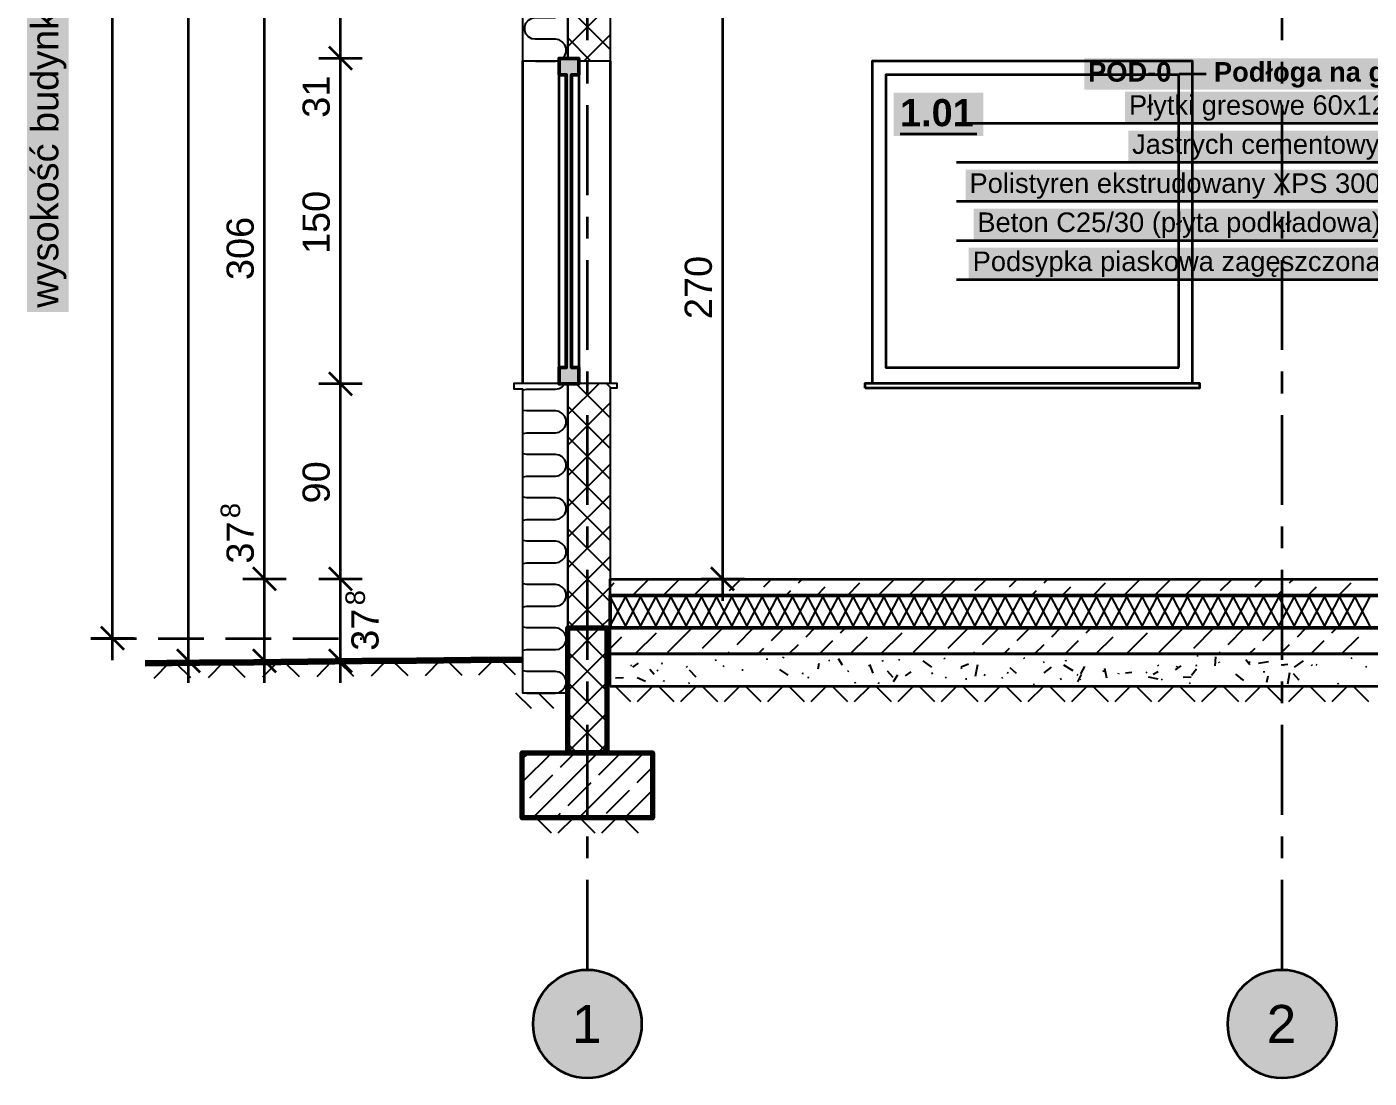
# Model space of a CAD drawing. Header units: metres. Extents: x -2.6 to 10.3, y -2.3 to 7.9.
# Drawn here: x -2.58 to 3.6, y -2.3 to 2.55 of the extents above; entities that cross this region are included whole.
import ezdxf

# ---------------------------------------------------------------- set-up
doc = ezdxf.new("R2010")
doc.units = ezdxf.units.M
doc.linetypes.add('KRESKOWA', pattern=[5.25, 4.2, -1.05])
doc.linetypes.add('PUNKTOWA', pattern=[10.5, 8.4, -1.05, 0, -1.05])
for name, color, linetype, lineweight in [('A-FUNDAMENTY', 7, 'Continuous', 50), ('A-KRESKOWANIE', 8, 'Continuous', 18), ('A-MASKA', 7, 'Continuous', 18), ('A-OPISY', 2, 'Continuous', 25), ('A-OSIE', 1, 'PUNKTOWA', 25), ('A-POMIESZCZENIA', 2, 'Continuous', 25), ('A-SCIANY-IZOL', 4, 'Continuous', 35), ('A-SCIANY-KONSTR', 7, 'Continuous', 50), ('A-SCIANY-WYK', 8, 'Continuous', 18), ('A-TEREN', 32, 'Continuous', 50), ('A-WARSTWY', 8, 'Continuous', 25), ('A-WIDOK', 7, 'Continuous', 25), ('A-WYMIARY', 1, 'Continuous', 25), ('A-WYPELNIENIA', 9, 'Continuous', 18)]:
    doc.layers.add(name, color=color, linetype=linetype, lineweight=lineweight)
doc.styles.add('PL_ARIAL', font='arial.ttf')
doc.styles.add('PL_ARIAL_B', font='arialbd.ttf')

msp = doc.modelspace()

# ---------------------------------------------------------------- hatches: boundary and pattern name
at = {"layer": 'A-MASKA', "true_color": 0xffffff}
for points in [[(-2.3895, 1.231), (-2.3895, 4.6892), (-2.582, 4.6892), (-2.582, 1.231)], [(2.2887, 2.2557), (4.1407, 2.2557), (4.1407, 2.4005), (2.2887, 2.4005)], [(2.4771, 2.1027), (4.1407, 2.1027), (4.1407, 2.2475), (2.4771, 2.2475)], [(2.4918, 1.9227), (4.1407, 1.9227), (4.1407, 2.0675), (2.4918, 2.0675)], [(1.7426, 1.7427), (4.1407, 1.7427), (4.1407, 1.8875), (1.7426, 1.8875)], [(1.7788, 1.5627), (4.1407, 1.5627), (4.1407, 1.7075), (1.7788, 1.7075)], [(1.7571, 1.3827), (4.1407, 1.3827), (4.1407, 1.5275), (1.7571, 1.5275)]]:
    msp.add_hatch(color=7, dxfattribs=at).paths.add_polyline_path(points)
at = {"layer": 'A-OSIE', "true_color": 0xffffff}
for points in [[(0.25, -2.05), (0.2479, -2.0174), (0.2415, -1.9853), (0.231, -1.9543), (0.2165, -1.925), (0.1983, -1.8978), (0.1768, -1.8732), (0.1522, -1.8517), (0.125, -1.8335), (0.0957, -1.819), (0.0647, -1.8085), (0.0326, -1.8021), (0, -1.8), (-0.0326, -1.8021), (-0.0647, -1.8085), (-0.0957, -1.819), (-0.125, -1.8335), (-0.1522, -1.8517), (-0.1768, -1.8732), (-0.1983, -1.8978), (-0.2165, -1.925), (-0.231, -1.9543), (-0.2415, -1.9853), (-0.2479, -2.0174), (-0.25, -2.05), (-0.2479, -2.0826), (-0.2415, -2.1147), (-0.231, -2.1457), (-0.2165, -2.175), (-0.1983, -2.2022), (-0.1768, -2.2268), (-0.1522, -2.2483), (-0.125, -2.2665), (-0.0957, -2.281), (-0.0647, -2.2915), (-0.0326, -2.2979), (0, -2.3), (0.0326, -2.2979), (0.0647, -2.2915), (0.0957, -2.281), (0.125, -2.2665), (0.1522, -2.2483), (0.1768, -2.2268), (0.1983, -2.2022), (0.2165, -2.175), (0.231, -2.1457), (0.2415, -2.1147), (0.2479, -2.0826)], [(3.45, -2.05), (3.4479, -2.0174), (3.4415, -1.9853), (3.431, -1.9543), (3.4165, -1.925), (3.3983, -1.8978), (3.3768, -1.8732), (3.3522, -1.8517), (3.325, -1.8335), (3.2957, -1.819), (3.2647, -1.8085), (3.2326, -1.8021), (3.2, -1.8), (3.1674, -1.8021), (3.1353, -1.8085), (3.1043, -1.819), (3.075, -1.8335), (3.0478, -1.8517), (3.0232, -1.8732), (3.0017, -1.8978), (2.9835, -1.925), (2.969, -1.9543), (2.9585, -1.9853), (2.9521, -2.0174), (2.95, -2.05), (2.9521, -2.0826), (2.9585, -2.1147), (2.969, -2.1457), (2.9835, -2.175), (3.0017, -2.2022), (3.0232, -2.2268), (3.0478, -2.2483), (3.075, -2.2665), (3.1043, -2.281), (3.1353, -2.2915), (3.1674, -2.2979), (3.2, -2.3), (3.2326, -2.2979), (3.2647, -2.2915), (3.2957, -2.281), (3.325, -2.2665), (3.3522, -2.2483), (3.3768, -2.2268), (3.3983, -2.2022), (3.4165, -2.175), (3.431, -2.1457), (3.4415, -2.1147), (3.4479, -2.0826)]]:
    msp.add_hatch(color=7, dxfattribs=at).paths.add_polyline_path(points)
at = {"layer": 'A-POMIESZCZENIA', "true_color": 0xffffff}
msp.add_hatch(color=7, dxfattribs=at).paths.add_polyline_path([(1.4102, 2.0425), (1.8238, 2.0425), (1.8238, 2.2425), (1.4102, 2.2425)])
at = {"layer": 'A-WYPELNIENIA', "true_color": 0x000000}
for points in [[(-0.13, 2.325), (-0.13, 2.325), (-0.13, 2.4), (-0.13, 2.4), (-0.13, 2.4), (-0.04, 2.4), (-0.04, 2.4), (-0.04, 2.4), (-0.04, 2.325), (-0.04, 2.325), (-0.04, 2.325), (-0.073, 2.325), (-0.073, 2.325), (-0.073, 2.325), (-0.073, 2.325), (-0.073, 2.325), (-0.073, 2.325), (-0.073, 2.325), (-0.073, 2.325), (-0.073, 2.325), (-0.073, 2.325), (-0.073, 2.325), (-0.073, 2.325), (-0.073, 2.325), (-0.073, 2.325), (-0.073, 2.325), (-0.073, 2.325), (-0.073, 2.325), (-0.073, 0.975), (-0.073, 0.975), (-0.073, 0.975), (-0.097, 0.975), (-0.097, 0.975), (-0.097, 0.975), (-0.097, 2.325), (-0.097, 2.325), (-0.097, 2.325), (-0.097, 2.325), (-0.097, 2.325), (-0.097, 2.325), (-0.097, 2.325), (-0.097, 2.325), (-0.097, 2.325), (-0.097, 2.325), (-0.097, 2.325), (-0.097, 2.325), (-0.097, 2.325), (-0.097, 2.325), (-0.097, 2.325), (-0.097, 2.325), (-0.097, 2.325), (-0.13, 2.325)], [(-0.13, 0.9), (-0.13, 0.975), (-0.04, 0.975), (-0.04, 0.9)]]:
    msp.add_hatch(color=7, dxfattribs=at).paths.add_polyline_path(points)

# ---------------------------------------------------------------- linework, layer by layer
at = {"layer": 'A-FUNDAMENTY', "lineweight": 70, "ltscale": 0.05}
for points in [[(-0.09, -0.8), (-0.09, -0.8), (-0.09, -0.225), (-0.09, -0.225), (-0.09, -0.225), (0.09, -0.225), (0.09, -0.225), (0.09, -0.225), (0.09, -0.8), (0.09, -0.8), (0.09, -0.8), (-0.09, -0.8)], [(-0.3, -0.8), (-0.3, -0.8), (-0.3, -0.8), (0.3, -0.8), (0.3, -0.8), (0.3, -0.8), (0.3, -1.1), (0.3, -1.1), (0.3, -1.1), (-0.3, -1.1), (-0.3, -1.1), (-0.3, -1.1)]]:
    msp.add_lwpolyline(points, close=True, dxfattribs=at)
at = {"layer": 'A-KRESKOWANIE', "lineweight": 25, "ltscale": 0.05}
for points in [[(-0.09, 2.4556), (0.105, 2.6506)], [(0.105, 2.4406), (-0.09, 2.6356)], [(-0.1151, 2.4), (-0.1042, 2.413), (-0.0983, 2.4293), (-0.0983, 2.4467), (-0.1042, 2.463), (-0.1154, 2.4763), (-0.1304, 2.485), (-0.1475, 2.488), (-0.2395, 2.488), (-0.2566, 2.491), (-0.2716, 2.4997), (-0.2828, 2.513), (-0.2887, 2.5293), (-0.2887, 2.5467), (-0.2828, 2.563), (-0.2716, 2.5763), (-0.2566, 2.585), (-0.2395, 2.588), (-0.1475, 2.588)], [(0.0162, 2.388), (-0.09, 2.4942)], [(-0.0162, 2.388), (0.105, 2.5092)], [(-0.2395, 2.388), (-0.1475, 2.388)], [(-0.1475, 2.388), (-0.1304, 2.391), (-0.13, 2.3912)], [(-0.1475, 2.388), (-0.1475, 2.388)], [(-0.297, 0.8718), (-0.2966, 0.872), (-0.2795, 0.875), (-0.2795, 0.875), (-0.1475, 0.875), (-0.1304, 0.878), (-0.1154, 0.8867), (-0.1042, 0.9)], [(-0.09, 0.7585), (0.0555, 0.904)], [(-0.09, 0.8999), (-0.0899, 0.9)], [(0.105, 0.7435), (-0.0515, 0.9)], [(0.1099, 0.88), (0.0859, 0.904)], [(-0.09, 0.6171), (0.105, 0.8121)], [(-0.297, 0.6718), (-0.2966, 0.672), (-0.2795, 0.675), (-0.1475, 0.675), (-0.1475, 0.675), (-0.1304, 0.678), (-0.1154, 0.6867), (-0.1042, 0.7), (-0.0983, 0.7163), (-0.0983, 0.7337), (-0.1042, 0.75), (-0.1154, 0.7633), (-0.1304, 0.772), (-0.1475, 0.775), (-0.1475, 0.775), (-0.2795, 0.775), (-0.2966, 0.778), (-0.297, 0.7782)], [(0.105, 0.6021), (-0.09, 0.7971)], [(-0.09, 0.4757), (0.105, 0.6707)], [(0.105, 0.4607), (-0.09, 0.6557)], [(-0.297, 0.4718), (-0.2966, 0.472), (-0.2795, 0.475), (-0.1475, 0.475), (-0.1304, 0.478), (-0.1154, 0.4867), (-0.1042, 0.5), (-0.0983, 0.5163), (-0.0983, 0.5337), (-0.1042, 0.55), (-0.1154, 0.5633), (-0.1304, 0.572), (-0.1475, 0.575), (-0.1475, 0.575), (-0.2795, 0.575), (-0.2966, 0.578), (-0.297, 0.5782)], [(-0.09, 0.3343), (0.105, 0.5293)], [(0.105, 0.3193), (-0.09, 0.5143)], [(-0.297, 0.2718), (-0.2966, 0.272), (-0.2795, 0.275), (-0.1475, 0.275), (-0.1304, 0.278), (-0.1154, 0.2867), (-0.1042, 0.3), (-0.0983, 0.3163), (-0.0983, 0.3337), (-0.1042, 0.35), (-0.1154, 0.3633), (-0.1304, 0.372), (-0.1475, 0.375), (-0.1475, 0.375), (-0.2795, 0.375), (-0.2966, 0.378), (-0.297, 0.3782)], [(-0.09, 0.1928), (0.105, 0.3878)], [(0.105, 0.1778), (-0.09, 0.3728)], [(-0.09, 0.0514), (0.105, 0.2464)], [(0.105, 0.0364), (-0.09, 0.2314)], [(-0.297, 0.0718), (-0.2966, 0.072), (-0.2795, 0.075), (-0.2795, 0.075), (-0.1475, 0.075), (-0.1304, 0.078), (-0.1154, 0.0867), (-0.1042, 0.1), (-0.0983, 0.1163), (-0.0983, 0.1337), (-0.1042, 0.15), (-0.1154, 0.1633), (-0.1304, 0.172), (-0.1475, 0.175), (-0.1475, 0.175), (-0.2795, 0.175), (-0.2966, 0.178), (-0.297, 0.1782)], [(-0.09, -0.09), (0.105, 0.105)], [(0.105, -0.105), (-0.09, 0.09)], [(0.3493, -0.075), (0.4243, 0)], [(0.495, -0.0707), (0.5657, 0)], [(0.6541, -0.053), (0.7071, 0)], [(0.8132, -0.0354), (0.8485, 0)], [(0.9723, -0.0177), (0.9899, 0)], [(1.1314, 0), (1.1314, 0)], [(1.4806, -0.075), (1.5556, 0)], [(1.6263, -0.0707), (1.6971, 0)], [(1.7854, -0.053), (1.8385, 0)], [(1.9445, -0.0354), (1.9799, 0)], [(2.1036, -0.0177), (2.1213, 0)], [(2.2627, 0), (2.2627, 0)], [(2.4706, -0.075), (2.5456, 0)], [(2.612, -0.075), (2.687, 0)], [(2.7577, -0.0707), (2.8284, 0)], [(2.9168, -0.053), (2.9698, 0)], [(3.0759, -0.0354), (3.1113, 0)], [(3.235, -0.0177), (3.2527, 0)], [(3.3941, 0), (3.3941, 0)], [(-0.297, -0.1282), (-0.2966, -0.128), (-0.2795, -0.125), (-0.1475, -0.125), (-0.1304, -0.122), (-0.1154, -0.1133), (-0.1042, -0.1), (-0.0983, -0.0837), (-0.0983, -0.0663), (-0.1042, -0.05), (-0.1154, -0.0367), (-0.1304, -0.028), (-0.1475, -0.025), (-0.1475, -0.025), (-0.2795, -0.025), (-0.2795, -0.025), (-0.2966, -0.022), (-0.297, -0.0218)], [(0.0836, -0.225), (-0.09, -0.0514)], [(-0.0836, -0.225), (0.105, -0.0364)], [(0.105, -0.0364), (0.1237, -0.0177)], [(0.2078, -0.075), (0.2828, 0)], [(0.9149, -0.075), (0.9369, -0.053)], [(1.0564, -0.075), (1.096, -0.0354)], [(1.1978, -0.075), (1.2551, -0.0177)], [(1.3392, -0.075), (1.4142, 0)], [(2.0463, -0.075), (2.0683, -0.053)], [(2.1877, -0.075), (2.2274, -0.0354)], [(2.3292, -0.075), (2.3865, -0.0177)], [(3.1777, -0.075), (3.1997, -0.053)], [(3.3191, -0.075), (3.3588, -0.0354)], [(3.4605, -0.075), (3.5179, -0.0177)], [(0.105, -0.2175), (0.105, -0.2175), (0.175, -0.0825), (0.245, -0.2175), (0.315, -0.0825), (0.385, -0.2175), (0.455, -0.0825), (0.525, -0.2175), (0.595, -0.0825), (0.665, -0.2175), (0.735, -0.0825), (0.805, -0.2175), (0.875, -0.0825), (0.945, -0.2175), (1.015, -0.0825), (1.085, -0.2175), (1.155, -0.0825), (1.225, -0.2175), (1.295, -0.0825), (1.365, -0.2175), (1.435, -0.0825), (1.505, -0.2175), (1.575, -0.0825), (1.645, -0.2175), (1.715, -0.0825), (1.785, -0.2175), (1.855, -0.0825), (1.925, -0.2175), (1.995, -0.0825), (2.065, -0.2175), (2.135, -0.0825), (2.205, -0.2175), (2.275, -0.0825), (2.345, -0.2175), (2.415, -0.0825), (2.485, -0.2175), (2.555, -0.0825), (2.625, -0.2175), (2.695, -0.0825), (2.765, -0.2175), (2.835, -0.0825), (2.905, -0.2175), (2.975, -0.0825), (3.045, -0.2175), (3.115, -0.0825), (3.185, -0.2175), (3.255, -0.0825), (3.325, -0.2175), (3.395, -0.0825), (3.465, -0.2175), (3.535, -0.0825), (3.605, -0.2175)], [(0.105, -0.0825), (0.175, -0.2175), (0.245, -0.0825), (0.315, -0.2175), (0.385, -0.0825), (0.455, -0.2175), (0.525, -0.0825), (0.595, -0.2175), (0.665, -0.0825), (0.735, -0.2175), (0.805, -0.0825), (0.875, -0.2175), (0.945, -0.0825), (1.015, -0.2175), (1.085, -0.0825), (1.155, -0.2175), (1.225, -0.0825), (1.295, -0.2175), (1.365, -0.0825), (1.435, -0.2175), (1.505, -0.0825), (1.575, -0.2175), (1.645, -0.0825), (1.715, -0.2175), (1.785, -0.0825), (1.855, -0.2175), (1.925, -0.0825), (1.995, -0.2175), (2.065, -0.0825), (2.135, -0.2175), (2.205, -0.0825), (2.275, -0.2175), (2.345, -0.0825), (2.415, -0.2175), (2.485, -0.0825), (2.555, -0.2175), (2.625, -0.0825), (2.695, -0.2175), (2.765, -0.0825), (2.835, -0.2175), (2.905, -0.0825), (2.975, -0.2175), (3.045, -0.0825), (3.115, -0.2175), (3.185, -0.0825), (3.255, -0.2175), (3.325, -0.0825), (3.395, -0.2175), (3.465, -0.0825), (3.535, -0.2175), (3.605, -0.0825)], [(0.7735, -0.075), (0.7778, -0.0707)], [(1.9049, -0.075), (1.9092, -0.0707)], [(3.0363, -0.075), (3.0406, -0.0707)], [(0.0578, -0.225), (0.105, -0.1778)], [(-0.297, -0.3282), (-0.2966, -0.328), (-0.2795, -0.325), (-0.2795, -0.325), (-0.1475, -0.325), (-0.1304, -0.322), (-0.1154, -0.3133), (-0.1042, -0.3), (-0.0983, -0.2837), (-0.0983, -0.2663), (-0.1042, -0.25), (-0.1154, -0.2367), (-0.1304, -0.228), (-0.1475, -0.225), (-0.1475, -0.225), (-0.2795, -0.225), (-0.2966, -0.222), (-0.297, -0.2218)], [(-0.0578, -0.225), (-0.09, -0.1928)], [(-0.09, -0.3728), (0.0578, -0.225)], [(-0.09, -0.2314), (-0.0836, -0.225)], [(0.09, -0.3728), (-0.0578, -0.225)], [(0.09, -0.2314), (0.0836, -0.225)], [(0.1945, -0.2298), (0.1993, -0.225)], [(0.3712, -0.3359), (0.4773, -0.2298)], [(0.5303, -0.3182), (0.6235, -0.225)], [(0.6894, -0.3005), (0.7649, -0.225)], [(0.8485, -0.2828), (0.9064, -0.225)], [(1.0076, -0.2652), (1.0478, -0.225)], [(1.1667, -0.2475), (1.1892, -0.225)], [(1.3258, -0.2298), (1.3306, -0.225)], [(1.5026, -0.3359), (1.6087, -0.2298)], [(1.6617, -0.3182), (1.7549, -0.225)], [(1.8208, -0.3005), (1.8963, -0.225)], [(1.9799, -0.2828), (2.0377, -0.225)], [(2.139, -0.2652), (2.1792, -0.225)], [(2.2981, -0.2475), (2.3206, -0.225)], [(2.4572, -0.2298), (2.462, -0.225)], [(2.634, -0.3359), (2.74, -0.2298)], [(2.7931, -0.3182), (2.8863, -0.225)], [(2.9522, -0.3005), (3.0277, -0.225)], [(3.1113, -0.2828), (3.1691, -0.225)], [(3.2704, -0.2652), (3.3105, -0.225)], [(3.4295, -0.2475), (3.452, -0.225)], [(3.5886, -0.2298), (3.5934, -0.225)], [(0.105, -0.3193), (0.1591, -0.2652)], [(0.2207, -0.345), (0.3182, -0.2475)], [(0.9278, -0.345), (0.9723, -0.3005)], [(1.0692, -0.345), (1.1314, -0.2828)], [(1.2106, -0.345), (1.2905, -0.2652)], [(1.3521, -0.345), (1.4496, -0.2475)], [(2.0592, -0.345), (2.1036, -0.3005)], [(2.2006, -0.345), (2.2627, -0.2828)], [(2.342, -0.345), (2.4218, -0.2652)], [(2.4834, -0.345), (2.5809, -0.2475)], [(3.1905, -0.345), (3.235, -0.3005)], [(3.332, -0.345), (3.3941, -0.2828)], [(3.4734, -0.345), (3.5532, -0.2652)], [(-0.09, -0.5143), (0.09, -0.3343)], [(0.09, -0.5143), (-0.09, -0.3343)], [(0.6449, -0.345), (0.6541, -0.3359)], [(0.7864, -0.345), (0.8132, -0.3182)], [(0.8286, -0.372), (0.8279, -0.366)], [(0.9017, -0.3636), (0.9043, -0.3582)], [(1.1752, -0.3968), (1.1575, -0.3669)], [(1.4388, -0.3756), (1.4353, -0.3708)], [(1.6462, -0.3687), (1.6429, -0.3636)], [(1.7763, -0.345), (1.7854, -0.3359)], [(1.9177, -0.345), (1.9445, -0.3182)], [(2.0131, -0.3678), (2.0105, -0.3624)], [(2.8131, -0.3531), (2.8071, -0.3528)], [(2.8924, -0.4003), (2.8943, -0.3579)], [(2.9077, -0.345), (2.9168, -0.3359)], [(3.0491, -0.345), (3.0759, -0.3182)], [(3.5227, -0.3669), (3.519, -0.3621)], [(-1.9266, -0.3858), (-1.9967, -0.4572)], [(-1.826, -0.4556), (-1.8974, -0.3855)], [(-1.6766, -0.3834), (-1.7467, -0.4548)], [(-1.576, -0.4531), (-1.6474, -0.3831)], [(-1.4266, -0.381), (-1.4967, -0.4524)], [(-1.326, -0.4507), (-1.3974, -0.3807)], [(-1.1766, -0.3785), (-1.2467, -0.4499)], [(-1.076, -0.4483), (-1.1474, -0.3783)], [(-0.9266, -0.3761), (-0.9967, -0.4475)], [(-0.826, -0.4459), (-0.8974, -0.3758)], [(-0.6766, -0.3737), (-0.7467, -0.4451)], [(-0.576, -0.4434), (-0.6474, -0.3734)], [(-0.4316, -0.3713), (-0.5017, -0.4427)], [(-0.331, -0.441), (-0.4024, -0.371)], [(-0.1475, -0.525), (-0.1304, -0.522), (-0.1154, -0.5133), (-0.1042, -0.5), (-0.0983, -0.4837), (-0.0983, -0.4663), (-0.1042, -0.45), (-0.1154, -0.4367), (-0.1304, -0.428), (-0.1475, -0.425), (-0.1475, -0.425), (-0.2795, -0.425), (-0.2966, -0.422), (-0.297, -0.4218)], [(0.105, -0.4086), (0.09, -0.3938)], [(0.1999, -0.3988), (0.2054, -0.3965)], [(0.2096, -0.4063), (0.2348, -0.3876)], [(0.307, -0.4401), (0.2873, -0.4167)], [(0.3217, -0.4224), (0.3259, -0.4182)], [(0.347, -0.39), (0.3411, -0.3889)], [(0.4592, -0.4074), (0.4566, -0.402)], [(0.5007, -0.4524), (0.47, -0.4194)], [(0.5881, -0.373), (0.5941, -0.3723)], [(0.6254, -0.4021), (0.6297, -0.3979)], [(0.7116, -0.4178), (0.7176, -0.4175)], [(0.925, -0.443), (0.8868, -0.4172)], [(1.0636, -0.414), (1.0678, -0.3868)], [(1.1167, -0.3768), (1.1123, -0.3727)], [(1.2005, -0.4261), (1.2029, -0.4206)], [(1.3011, -0.4007), (1.298, -0.3956)], [(1.3162, -0.4327), (1.3014, -0.394)], [(1.3624, -0.3793), (1.3601, -0.3738)], [(1.4093, -0.4532), (1.3831, -0.4242)], [(1.4659, -0.4453), (1.4922, -0.4272)], [(1.5864, -0.4052), (1.5472, -0.376)], [(1.5859, -0.4343), (1.5916, -0.4325)], [(1.7209, -0.41), (1.7268, -0.4094)], [(1.7223, -0.4046), (1.7561, -0.3901)], [(1.7878, -0.4467), (1.7993, -0.393)], [(1.9393, -0.4339), (1.9336, -0.4319)], [(1.9773, -0.4342), (1.9472, -0.4085)], [(2.1005, -0.3841), (2.106, -0.3817)], [(2.1049, -0.4315), (2.1377, -0.406)], [(2.237, -0.422), (2.1953, -0.396)], [(2.2058, -0.3791), (2.2039, -0.3735)], [(2.2728, -0.4361), (2.2916, -0.4028)], [(2.3749, -0.424), (2.3807, -0.4222)], [(2.3923, -0.4569), (2.3837, -0.4121)], [(2.4465, -0.4386), (2.4474, -0.4326)], [(2.479, -0.4323), (2.5087, -0.4291)], [(2.5788, -0.4315), (2.5733, -0.4292)], [(2.6057, -0.4377), (2.6288, -0.426)], [(2.6313, -0.4013), (2.6273, -0.3968)], [(2.7092, -0.4179), (2.7349, -0.3995)], [(2.7157, -0.4054), (2.7163, -0.3995)], [(2.7834, -0.4426), (2.8051, -0.4138)], [(2.8034, -0.3978), (2.8092, -0.3962)], [(2.9122, -0.3864), (2.9103, -0.3808)], [(3.0522, -0.3954), (3.033, -0.3724)], [(3.0523, -0.3851), (3.0468, -0.3828)], [(3.0917, -0.388), (3.1375, -0.3803)], [(3.1168, -0.4302), (3.117, -0.4242)], [(3.1963, -0.3955), (3.226, -0.392)], [(3.2107, -0.3975), (3.2049, -0.3959)], [(3.2265, -0.4828), (3.236, -0.4297)], [(3.2573, -0.4061), (3.2992, -0.3766)], [(3.3393, -0.3988), (3.3353, -0.3944)], [(3.3615, -0.3971), (3.3569, -0.3932)], [(3.5862, -0.4062), (3.5898, -0.4014)], [(-0.09, -0.6557), (0.09, -0.4757)], [(0.09, -0.6557), (-0.09, -0.4757)], [(0.1295, -0.4556), (0.1665, -0.4526)], [(0.268, -0.4714), (0.2293, -0.4552)], [(0.3528, -0.4712), (0.3533, -0.4652)], [(0.4653, -0.4801), (0.471, -0.4782)], [(0.9952, -0.4358), (0.9892, -0.4353)], [(1.0217, -0.4552), (1.0159, -0.4537)], [(1.2346, -0.4807), (1.2332, -0.4748)], [(1.3455, -0.4812), (1.3401, -0.4787)], [(1.4096, -0.471), (1.4298, -0.4403)], [(1.6496, -0.4547), (1.6542, -0.4508)], [(1.7423, -0.4599), (1.7483, -0.4598)], [(1.8285, -0.4437), (1.8317, -0.4386)], [(1.9092, -0.4571), (1.9135, -0.4529)], [(2.0597, -0.4875), (2.0537, -0.4872)], [(2.1786, -0.4607), (2.1843, -0.4586)], [(2.2615, -0.4424), (2.256, -0.4399)], [(2.2592, -0.4734), (2.2755, -0.4391)], [(2.27, -0.4647), (2.2721, -0.4591)], [(2.6289, -0.4611), (2.5854, -0.4524)], [(2.6496, -0.4649), (2.645, -0.4611)], [(2.7439, -0.4525), (2.781, -0.4495)], [(2.7777, -0.4831), (2.7736, -0.4786)], [(3.0233, -0.467), (2.9869, -0.4377)], [(3.0148, -0.4632), (3.0139, -0.4572)], [(3.1302, -0.4741), (3.1363, -0.4455)], [(3.2769, -0.4644), (3.2524, -0.4358)], [(3.2792, -0.4644), (3.2735, -0.4625)], [(3.4592, -0.4849), (3.4587, -0.4789)], [(-0.2581, -0.5957), (-0.3289, -0.525)], [(-0.2795, -0.525), (-0.2795, -0.525), (-0.2795, -0.525)], [(-0.2795, -0.525), (-0.1475, -0.525)], [(-0.1546, -0.5957), (-0.2254, -0.525)], [(0.2004, -0.5657), (0.1296, -0.495)], [(0.3004, -0.495), (0.2296, -0.5657)], [(0.4004, -0.5657), (0.3296, -0.495)], [(0.5004, -0.495), (0.4296, -0.5657)], [(0.6004, -0.5657), (0.5296, -0.495)], [(0.7004, -0.495), (0.6296, -0.5657)], [(0.8004, -0.5657), (0.7296, -0.495)], [(0.9004, -0.495), (0.8296, -0.5657)], [(1.0004, -0.5657), (0.9296, -0.495)], [(1.1004, -0.495), (1.0296, -0.5657)], [(1.2004, -0.5657), (1.1296, -0.495)], [(1.3004, -0.495), (1.2296, -0.5657)], [(1.4004, -0.5657), (1.3296, -0.495)], [(1.5004, -0.495), (1.4296, -0.5657)], [(1.6004, -0.5657), (1.5296, -0.495)], [(1.7004, -0.495), (1.6296, -0.5657)], [(1.8004, -0.5657), (1.7296, -0.495)], [(1.9004, -0.495), (1.8296, -0.5657)], [(2.0004, -0.5657), (1.9296, -0.495)], [(2.1004, -0.495), (2.0296, -0.5657)], [(2.2004, -0.5657), (2.1296, -0.495)], [(2.3004, -0.495), (2.2296, -0.5657)], [(2.4004, -0.5657), (2.3296, -0.495)], [(2.5004, -0.495), (2.4296, -0.5657)], [(2.6004, -0.5657), (2.5296, -0.495)], [(2.7004, -0.495), (2.6296, -0.5657)], [(2.8004, -0.5657), (2.7296, -0.495)], [(2.9004, -0.495), (2.8296, -0.5657)], [(3.0004, -0.5657), (2.9296, -0.495)], [(3.1004, -0.495), (3.0296, -0.5657)], [(3.2004, -0.5657), (3.1296, -0.495)], [(3.3004, -0.495), (3.2296, -0.5657)], [(3.4004, -0.5657), (3.3296, -0.495)], [(3.5004, -0.495), (3.4296, -0.5657)], [(3.6004, -0.5657), (3.5296, -0.495)], [(-0.09, -0.7971), (0.09, -0.6171)], [(0.09, -0.7971), (-0.09, -0.6171)], [(-0.3, -0.9364), (-0.1636, -0.8)], [(-0.3, -0.8303), (-0.2697, -0.8)], [(-0.2515, -1.1), (0.0485, -0.8)], [(-0.1237, -0.8662), (-0.0575, -0.8)], [(-0.0485, -0.8), (-0.09, -0.7585)], [(-0.0393, -1.1), (0.2607, -0.8)], [(0.0485, -0.8), (0.09, -0.7585)], [(0.053, -0.9016), (0.1546, -0.8)], [(-0.2652, -1.0076), (-0.1591, -0.9016)], [(0.2298, -0.9369), (0.3, -0.8667)], [(-0.0884, -1.043), (0.0177, -0.9369)], [(0.0884, -1.0783), (0.1945, -0.9723)], [(0.1728, -1.1), (0.3, -0.9728)], [(-0.1646, -1.1707), (-0.2354, -1.1)], [(-0.1454, -1.1), (-0.1237, -1.0783)], [(-0.0646, -1.1), (-0.1354, -1.1707)], [(0.0354, -1.1707), (-0.0354, -1.1)], [(0.1354, -1.1), (0.0646, -1.1707)], [(0.2354, -1.1707), (0.1646, -1.1)], [(0.2789, -1.1), (0.3, -1.0789)]]:
    msp.add_lwpolyline(points, dxfattribs=at)
at = {"layer": 'A-OPISY', "lineweight": 35, "ltscale": 0.05}
for points in [[(4.1632, 2.1), (1.7001, 2.1)], [(4.1632, 1.92), (1.7001, 1.92)], [(4.1632, 1.74), (1.7001, 1.74)], [(4.1632, 1.56), (1.7001, 1.56)], [(4.1632, 1.38), (1.7001, 1.38)]]:
    msp.add_lwpolyline(points, dxfattribs=at)
at = {"layer": 'A-OSIE', "linetype": 'PUNKTOWA', "lineweight": 35, "ltscale": 0.049296, "flags": 128}
for points in [[(0, -1.8), (0, 7.4135)], [(3.2, -1.8), (3.2, 7.4135)]]:
    msp.add_lwpolyline(points, dxfattribs=at)
at = {"layer": 'A-OSIE', "linetype": 'Continuous', "lineweight": 35, "ltscale": 0.05}
for centre in [(0, -2.05), (3.2, -2.05)]:
    msp.add_circle(centre, 0.25, dxfattribs=at)
at = {"layer": 'A-POMIESZCZENIA', "lineweight": 35, "ltscale": 0.05}
msp.add_lwpolyline([(1.4402, 2.0525), (1.7938, 2.0525)], dxfattribs=at)
at = {"layer": 'A-SCIANY-IZOL', "lineweight": 50, "ltscale": 0.05}
msp.add_lwpolyline([(0.105, -0.075), (0.105, -0.075), (0.105, -0.075), (4.425, -0.075), (4.425, -0.075), (4.425, -0.075), (4.425, -0.225), (4.425, -0.225), (4.425, -0.225), (0.105, -0.225), (0.105, -0.225), (0.105, -0.225)], close=True, dxfattribs=at)
at = {"layer": 'A-SCIANY-KONSTR', "lineweight": 50, "ltscale": 0.05}
msp.add_lwpolyline([(-0.13, 2.325), (-0.13, 2.325), (-0.13, 2.325), (-0.13, 2.4), (-0.13, 2.4), (-0.13, 2.4), (-0.13, 2.4), (-0.04, 2.4), (-0.04, 2.4), (-0.04, 2.4), (-0.04, 2.4), (-0.04, 2.325), (-0.04, 2.325), (-0.04, 2.325), (-0.04, 2.325), (-0.073, 2.325), (-0.073, 2.325), (-0.073, 2.325), (-0.073, 2.325), (-0.073, 2.325), (-0.073, 2.325), (-0.073, 2.325), (-0.073, 2.325), (-0.073, 2.325), (-0.073, 2.325), (-0.073, 2.325), (-0.073, 2.325), (-0.073, 2.325), (-0.073, 2.325), (-0.073, 2.325), (-0.073, 2.325), (-0.073, 2.325), (-0.073, 0.975), (-0.073, 0.975), (-0.073, 0.975), (-0.073, 0.975), (-0.073, 0.975), (-0.073, 0.975), (-0.073, 0.975), (-0.073, 0.975), (-0.073, 0.975), (-0.073, 0.975), (-0.073, 0.975), (-0.073, 0.975), (-0.073, 0.975), (-0.073, 0.975), (-0.073, 0.975), (-0.073, 0.975), (-0.073, 0.975), (-0.04, 0.975), (-0.04, 0.975), (-0.04, 0.975), (-0.04, 0.9), (-0.04, 0.9), (-0.04, 0.9), (-0.13, 0.9), (-0.13, 0.9), (-0.13, 0.9), (-0.13, 0.975), (-0.13, 0.975), (-0.13, 0.975), (-0.097, 0.975), (-0.097, 0.975), (-0.097, 0.975), (-0.097, 0.975), (-0.097, 0.975), (-0.097, 0.975), (-0.097, 0.975), (-0.097, 0.975), (-0.097, 0.975), (-0.097, 0.975), (-0.097, 0.975), (-0.097, 0.975), (-0.097, 0.975), (-0.097, 0.975), (-0.097, 0.975), (-0.097, 0.975), (-0.097, 0.975), (-0.097, 2.325), (-0.097, 2.325), (-0.097, 2.325), (-0.097, 2.325), (-0.097, 2.325), (-0.097, 2.325), (-0.097, 2.325), (-0.097, 2.325), (-0.097, 2.325), (-0.097, 2.325), (-0.097, 2.325), (-0.097, 2.325), (-0.097, 2.325), (-0.097, 2.325), (-0.097, 2.325), (-0.097, 2.325), (-0.097, 2.325), (-0.13, 2.325)], close=True, dxfattribs=at)
at = {"layer": 'A-SCIANY-WYK', "lineweight": 25, "ltscale": 0.05}
for points in [[(-0.09, 3.86), (-0.09, 2.4), (-0.09, 2.4), (-0.09, 2.4), (-0.09, 2.4), (-0.09, 2.4), (-0.13, 2.4), (-0.13, 2.4), (-0.13, 2.4), (-0.13, 2.4), (-0.13, 2.4), (-0.13, 2.4), (-0.13, 2.4), (-0.13, 2.4), (-0.13, 2.4), (-0.13, 2.4), (-0.13, 2.4), (-0.13, 2.4), (-0.13, 2.4), (-0.13, 2.4), (-0.13, 2.4), (-0.13, 2.4), (-0.13, 2.4), (-0.13, 2.388), (-0.13, 2.388), (-0.13, 2.388), (-0.13, 2.388), (-0.297, 2.388), (-0.297, 2.388), (-0.297, 2.388), (-0.297, 2.388), (-0.297, 2.4), (-0.297, 2.4), (-0.297, 2.91)], [(0.105, 2.71), (0.105, 2.388), (0.105, 2.388), (0.105, 2.388), (0.105, 2.388), (-0.04, 2.388), (-0.04, 2.388), (-0.04, 2.388), (-0.04, 2.388), (-0.04, 2.4), (-0.04, 2.4), (-0.04, 2.4), (-0.04, 2.4), (-0.04, 2.4), (-0.04, 2.4), (-0.04, 2.4), (-0.04, 2.4), (-0.04, 2.4), (-0.04, 2.4), (-0.04, 2.4), (-0.04, 2.4), (-0.04, 2.4), (-0.04, 2.4), (-0.04, 2.4), (-0.04, 2.4), (-0.04, 2.4), (-0.09, 2.4), (-0.09, 2.4), (-0.09, 2.4), (-0.09, 2.4), (-0.09, 2.4), (-0.09, 2.71)]]:
    msp.add_lwpolyline(points, dxfattribs=at)
for points in [[(-0.337, 0.875), (-0.337, 0.904), (-0.337, 0.904), (-0.337, 0.904), (-0.337, 0.904), (-0.337, 0.904), (-0.13, 0.904), (-0.13, 0.904), (-0.13, 0.904), (-0.13, 0.904), (-0.13, 0.904), (-0.13, 0.9), (-0.13, 0.9), (-0.13, 0.9), (-0.13, 0.9), (-0.13, 0.9), (-0.13, 0.9), (-0.13, 0.9), (-0.13, 0.9), (-0.13, 0.9), (-0.13, 0.9), (-0.13, 0.9), (-0.13, 0.9), (-0.13, 0.9), (-0.13, 0.9), (-0.13, 0.9), (-0.13, 0.9), (-0.13, 0.9), (-0.09, 0.9), (-0.09, 0.9), (-0.09, 0.9), (-0.09, 0.9), (-0.09, 0.9), (-0.09, -0.525), (-0.09, -0.525), (-0.09, -0.525), (-0.09, -0.525), (-0.09, -0.525), (-0.297, -0.525), (-0.297, -0.525), (-0.297, -0.525), (-0.297, -0.525), (-0.297, 0.875), (-0.297, 0.875), (-0.297, 0.875), (-0.297, 0.875), (-0.297, 0.875), (-0.297, 0.875), (-0.297, 0.875), (-0.297, 0.875), (-0.297, 0.875), (-0.297, 0.875), (-0.297, 0.875), (-0.297, 0.875), (-0.297, 0.875), (-0.297, 0.875), (-0.297, 0.875), (-0.297, 0.875), (-0.297, 0.875), (-0.337, 0.875), (-0.337, 0.875), (-0.337, 0.875), (-0.337, 0.875)], [(-0.09, -0.225), (-0.09, 0.9), (-0.09, 0.9), (-0.09, 0.9), (-0.09, 0.9), (-0.09, 0.9), (-0.04, 0.9), (-0.04, 0.9), (-0.04, 0.9), (-0.04, 0.9), (-0.04, 0.9), (-0.04, 0.9), (-0.04, 0.9), (-0.04, 0.9), (-0.04, 0.9), (-0.04, 0.9), (-0.04, 0.9), (-0.04, 0.9), (-0.04, 0.9), (-0.04, 0.9), (-0.04, 0.9), (-0.04, 0.9), (-0.04, 0.9), (-0.04, 0.904), (-0.04, 0.904), (-0.04, 0.904), (-0.04, 0.904), (-0.04, 0.904), (0.135, 0.904), (0.135, 0.904), (0.135, 0.904), (0.135, 0.904), (0.135, 0.904), (0.135, 0.88), (0.135, 0.88), (0.135, 0.88), (0.135, 0.88), (0.135, 0.88), (0.105, 0.88), (0.105, 0.88), (0.105, 0.88), (0.105, 0.88), (0.105, 0.88), (0.105, 0.88), (0.105, 0.88), (0.105, 0.88), (0.105, 0.88), (0.105, 0.88), (0.105, 0.88), (0.105, 0.88), (0.105, 0.88), (0.105, 0.88), (0.105, 0.88), (0.105, 0.88), (0.105, 0.88), (0.105, -0.225), (0.105, -0.225), (0.105, -0.225), (0.105, -0.225), (-0.09, -0.225), (-0.09, -0.225), (-0.09, -0.225), (-0.09, -0.225)]]:
    msp.add_lwpolyline(points, close=True, dxfattribs=at)
at = {"layer": 'A-TEREN', "lineweight": 140, "ltscale": 0.05}
msp.add_lwpolyline([(-2.037, -0.3869), (-1.787, -0.3845), (-1.537, -0.382), (-1.287, -0.3796), (-1.037, -0.3772), (-0.787, -0.3748), (-0.537, -0.3723), (-0.298, -0.37)], dxfattribs=at)
at = {"layer": 'A-WARSTWY', "lineweight": 35, "ltscale": 0.05}
for points in [[(0.105, 0), (0.105, 0), (0.105, 0), (0.105, 0), (4.425, 0), (4.425, 0), (4.425, 0), (4.425, -0.075), (4.425, -0.075), (4.425, -0.075), (0.105, -0.075), (0.105, -0.075), (0.105, -0.075), (0.105, -0.075), (0.105, 0)], [(0.105, -0.225), (0.105, -0.225), (0.105, -0.225), (4.425, -0.225), (4.425, -0.225), (4.425, -0.225), (4.425, -0.345), (4.425, -0.345), (4.425, -0.345), (0.105, -0.345), (0.105, -0.345), (0.105, -0.345)], [(0.105, -0.495), (0.105, -0.495), (0.105, -0.345), (0.105, -0.345), (0.105, -0.345), (4.425, -0.345), (4.425, -0.345), (4.425, -0.345), (4.425, -0.495), (4.425, -0.495), (4.425, -0.495), (0.105, -0.495)]]:
    msp.add_lwpolyline(points, close=True, dxfattribs=at)
at = {"layer": 'A-WIDOK', "lineweight": 35, "ltscale": 0.05}
for points in [[(-0.297, 0.9044), (-0.297, 2.3876)], [(0.105, 2.3876), (0.105, 0.9044)], [(2.788, 0.9044), (2.788, 2.388), (1.312, 2.388), (1.312, 0.9044)], [(-0.13, 0.9754), (-0.13, 2.3246)], [(-0.04, 2.3246), (-0.04, 0.9754)], [(2.725, 0.975), (2.725, 2.325), (1.375, 2.325), (1.375, 0.975), (2.725, 0.975)], [(1.28, 0.88), (1.28, 0.904), (2.82, 0.904), (2.82, 0.88), (1.28, 0.88)]]:
    msp.add_lwpolyline(points, dxfattribs=at)
at = {"layer": 'A-WYMIARY', "lineweight": 35, "ltscale": 0.05}
for points in [[(-1.837, -0.478), (-1.837, 6.613)], [(-1.487, -0.478), (-1.487, 6.613)], [(-1.137, -0.478), (-1.137, 6.613)], [(-2.187, -0.373), (-2.187, 6.293)], [(0.6234, -0.1), (0.6234, 2.8)], [(-1.084, 2.347), (-1.19, 2.453)], [(-1.037, 2.4), (-1.237, 2.4)], [(-1.084, 0.847), (-1.19, 0.953)], [(-1.037, 0.9), (-1.237, 0.9)], [(-1.387, 0), (-1.587, 0)], [(-1.434, -0.053), (-1.54, 0.053)], [(-1.037, 0), (-1.237, 0)], [(-1.084, -0.053), (-1.19, 0.053)], [(0.7234, 0), (0.5234, 0)], [(0.6764, -0.053), (0.5704, 0.053)], [(-2.134, -0.326), (-2.24, -0.22)], [(-2.087, -0.273), (-2.287, -0.273)], [(-1.784, -0.431), (-1.89, -0.325)], [(-1.434, -0.431), (-1.54, -0.325)], [(-1.084, -0.431), (-1.19, -0.325)], [(-1.737, -0.378), (-1.937, -0.378)], [(-1.387, -0.378), (-1.587, -0.378)], [(-1.037, -0.378), (-1.237, -0.378)]]:
    msp.add_lwpolyline(points, dxfattribs=at)
at = {"layer": 'A-WYMIARY', "linetype": 'KRESKOWA', "lineweight": 35, "ltscale": 0.05, "flags": 128}
msp.add_lwpolyline([(-2.287, -0.2733), (-1.037, -0.2733)], dxfattribs=at)

# ---------------------------------------------------------------- texts
at = {"layer": 'A-OPISY'}
for s, style, p in [('POD-0 — Podłoga na gruncie', 'PL_ARIAL_B', (2.3062, 2.293)), ('Płytki gresowe 60x120 1 cm', 'PL_ARIAL', (2.4946, 2.14)), ('Jastrych cementowy 6,5 cm', 'PL_ARIAL', (2.5093, 1.96)), ('Polistyren ekstrudowany XPS 300 15 cm', 'PL_ARIAL', (1.7601, 1.78)), ('Beton C25/30 (płyta podkładowa) 12 cm', 'PL_ARIAL', (1.7963, 1.6)), ('Podsypka piaskowa zagęszczona 15 cm', 'PL_ARIAL', (1.7746, 1.42))]:
    msp.add_text(s, height=0.09, dxfattribs=dict(at, style=style)).set_placement(p)
at = {"layer": 'A-OSIE', "style": 'PL_ARIAL'}
for s, p in [('1', (-0.0707, -2.1375)), ('2', (3.1293, -2.1375))]:
    msp.add_text(s, height=0.175, dxfattribs=at).set_placement(p)
at = {"layer": 'A-POMIESZCZENIA', "style": 'PL_ARIAL_B'}
msp.add_text('1.01', height=0.125, dxfattribs=at).set_placement((1.4402, 2.0875))
at = {"layer": 'A-WYMIARY', "style": 'PL_ARIAL'}
for s, height, p in [('wysokość budynku wg § 6 WT: H = 6,47 m', 0.125, (-2.437, 1.251)), ('31', 0.125, (-1.187, 2.1264)), ('150', 0.125, (-1.187, 1.4984)), ('306', 0.125, (-1.537, 1.3784)), ('270', 0.125, (0.5734, 1.1984)), ('90', 0.125, (-1.187, 0.349)), ('8', 0.09, (-1.5995, 0.2811)), ('37', 0.125, (-1.537, 0.0715)), ('8', 0.09, (-1.0245, -0.1206)), ('37', 0.125, (-0.962, -0.3302))]:
    msp.add_text(s, height=height, rotation=90, dxfattribs=at).set_placement(p)

doc.saveas('drawing.dxf')
